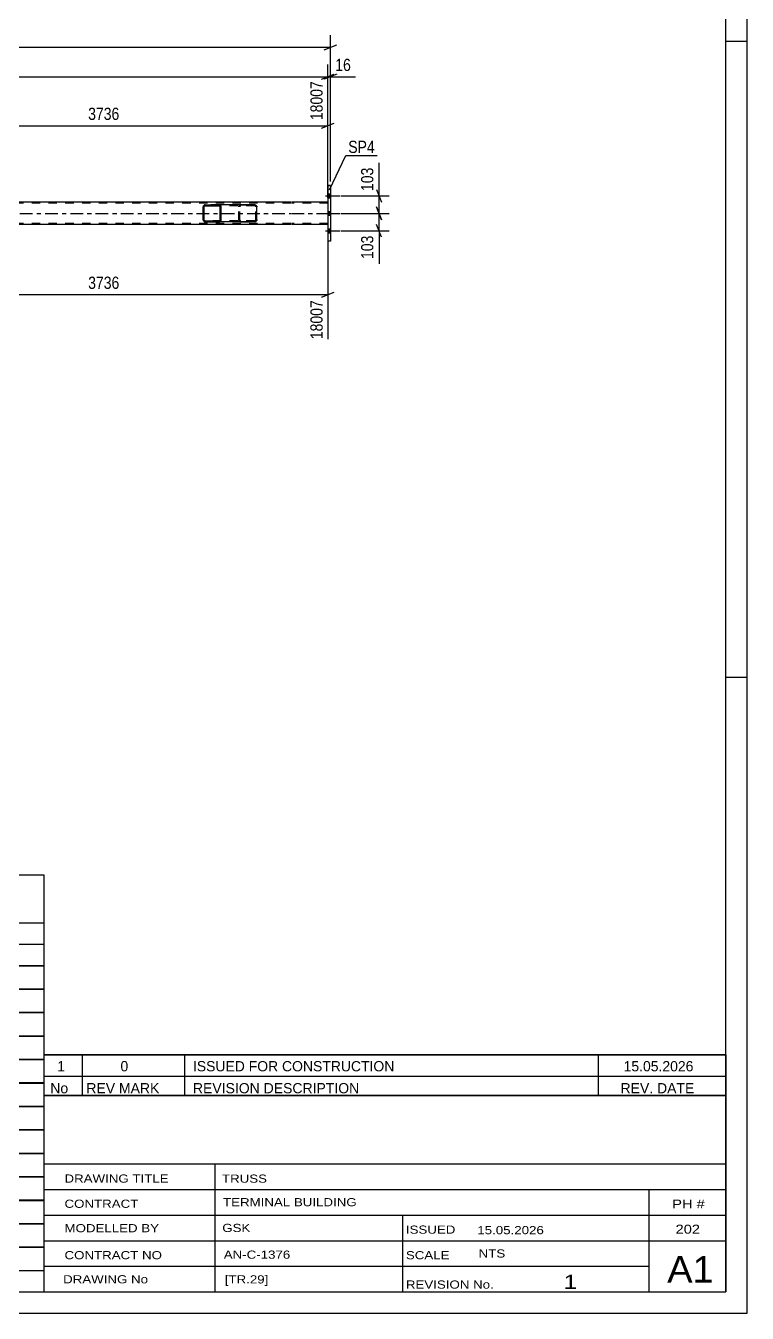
# Model space of a CAD drawing. Header units: millimetres. Extents: x 0 to 841, y 0 to 594.
# Drawn here: x 671.8 to 841, y 0 to 301.7 of the extents above; entities that cross this region are included whole.
import ezdxf

# ---------------------------------------------------------------- set-up
doc = ezdxf.new("R2010")
doc.units = ezdxf.units.MM
doc.linetypes.add('DXK_LINE_DOT2', pattern=[3.9198, 1.9599, -1.9599])
doc.linetypes.add('DXK_LINE_DOT3', pattern=[5.9187, 2.979, -0.9799, 0.9799, -0.9799])
doc.styles.add('Arial Narrow', font='ARIALN.TTF', dxfattribs={"height": 0.2})

# ---------------------------------------------------------------- blocks, each defined once
blk = doc.blocks.new('Unknown-405118308-32323')
at = {"color": 7, "linetype": 'Continuous'}
for p, q in [((676, 51.05), (676, 5)), ((676, 51.05), (836, 51.05)), ((836, 51), (836, 5)), ((676, 35), (836, 35)), ((716.14, 35), (716.14, 5)), ((676, 29), (836, 29)), ((818, 5.05), (818, 29.05)), ((676, 23), (836, 23)), ((760.14, 23), (760.14, 5)), ((676, 17), (836, 17)), ((676, 11), (818, 11)), ((676, 5), (836, 5))]:
    blk.add_line(p, q, dxfattribs=at)
at = {"color": 7, "style": 'Arial Narrow'}
for s, height, width, p in [('DRAWING TITLE', 1.9089, 1.425378, (680.88, 30.61)), ('TRUSS', 1.909, 1.425378, (717.81, 30.59)), ('CONTRACT', 1.909, 1.425378, (680.88, 24.71)), ('TERMINAL BUILDING', 1.9089, 1.425378, (718.06, 25.07)), ('MODELLED BY', 1.9089, 1.425378, (680.88, 18.98)), ('GSK', 1.909, 1.425378, (717.88, 19.04)), ('ISSUED', 1.909, 1.425378, (760.94, 18.64)), ('15.05.2026', 1.909, 1.425378, (777.69, 18.52)), ('CONTRACT NO', 1.9089, 1.425378, (680.88, 12.66)), ('AN-C-1376', 1.909, 1.425378, (718.23, 12.78)), ('SCALE', 1.909, 1.425378, (760.94, 12.65)), ('A1', 6.204, 1.25, (822.24, 7.2)), ('DRAWING No', 1.909, 1.425378, (680.56, 7)), ('[TR.29]', 1.909, 1.425378, (718.46, 6.99)), ('REVISION No.', 1.9089, 1.425378, (760.94, 5.77)), ('1', 3.34, 1.5, (797.91, 5.68))]:
    blk.add_text(s, height=height, dxfattribs=dict(at, width=width)).set_placement(p)
at = {"color": 7, "linetype": 'Continuous', "style": 'Arial Narrow'}
for s, height, width, p in [('PH #', 2.1, 1.42538, (823.4, 24.55)), ('202', 2.1, 1.42538, (824.19, 18.65)), ('NTS', 1.909, 1.425378, (778, 13.05))]:
    blk.add_text(s, height=height, dxfattribs=dict(at, width=width)).set_placement(p)
blk = doc.blocks.new('Unknown-405118308-1133')
at = {"color": 5, "linetype": 'Continuous'}
for p, q in [((841, 0), (841, 594)), ((836, 5), (836, 589)), ((841, 298), (836, 298)), ((841, 149), (836, 149)), ((5, 5), (836, 5)), ((0, 0), (841, 0))]:
    blk.add_line(p, q, dxfattribs=at)
blk = doc.blocks.new('Unknown-405118308-32324')
at = {"color": 7, "linetype": 'Continuous'}
for p, q in [((516, 102.75), (676, 102.75)), ((516, 91.5), (516, 102.75)), ((676, 102.75), (676, 91.5)), ((516, 91.5), (676, 91.5)), ((516, 91.5), (516, 86.5)), ((676, 91.5), (676, 86.5)), ((516, 86.5), (676, 86.5)), ((516, 86.5), (516, 81.5)), ((540, 86.5), (540, 81.5)), ((575.5, 86.5), (575.5, 81.5)), ((601.5, 86.5), (601.5, 81.5)), ((614.5, 86.5), (614.5, 81.5)), ((632, 86.5), (632, 81.5)), ((654, 86.5), (654, 81.5)), ((676, 86.5), (676, 81.5)), ((516, 81.5), (676, 81.5)), ((540, 81.5), (540, 76)), ((575.5, 81.5), (575.5, 76)), ((601.5, 81.5), (601.5, 76)), ((614.5, 81.5), (614.5, 76)), ((632, 81.5), (632, 76)), ((654, 81.5), (654, 76)), ((516, 81.45), (516, 76.05)), ((516, 81.45), (676, 81.45)), ((676, 81.45), (676, 76.05)), ((516, 76.05), (676, 76.05)), ((516, 75.95), (516, 70.55)), ((516, 75.95), (676, 75.95)), ((540, 76), (540, 70.5)), ((575.5, 76), (575.5, 70.5)), ((601.5, 76), (601.5, 70.5)), ((614.5, 76), (614.5, 70.5)), ((632, 76), (632, 70.5)), ((654, 76), (654, 70.5)), ((676, 75.95), (676, 70.55)), ((516, 70.55), (676, 70.55)), ((516, 70.45), (516, 65.05)), ((516, 70.45), (676, 70.45)), ((540, 70.5), (540, 65)), ((575.5, 70.5), (575.5, 65)), ((601.5, 70.5), (601.5, 65)), ((614.5, 70.5), (614.5, 65)), ((632, 70.5), (632, 65)), ((654, 70.5), (654, 65)), ((676, 70.45), (676, 65.05)), ((516, 65.05), (676, 65.05)), ((516, 64.95), (516, 59.55)), ((516, 64.95), (676, 64.95)), ((540, 65), (540, 59.5)), ((575.5, 65), (575.5, 59.5)), ((601.5, 65), (601.5, 59.5)), ((614.5, 65), (614.5, 59.5)), ((632, 65), (632, 59.5)), ((654, 65), (654, 59.5)), ((676, 64.95), (676, 59.55)), ((516, 59.55), (676, 59.55)), ((516, 59.45), (516, 54.05)), ((516, 59.45), (676, 59.45)), ((540, 59.5), (540, 54)), ((575.5, 59.5), (575.5, 54)), ((601.5, 59.5), (601.5, 54)), ((614.5, 59.5), (614.5, 54)), ((632, 59.5), (632, 54)), ((654, 59.5), (654, 54)), ((676, 59.45), (676, 54.05)), ((516, 54.05), (676, 54.05)), ((516, 53.95), (516, 48.55)), ((516, 53.95), (676, 53.95)), ((540, 54), (540, 48.5)), ((575.5, 54), (575.5, 48.5)), ((601.5, 54), (601.5, 48.5)), ((614.5, 54), (614.5, 48.5)), ((632, 54), (632, 48.5)), ((654, 54), (654, 48.5)), ((676, 53.95), (676, 48.55)), ((516, 48.55), (676, 48.55)), ((516, 48.45), (516, 43.05)), ((516, 48.45), (676, 48.45)), ((540, 48.5), (540, 43)), ((575.5, 48.5), (575.5, 43)), ((601.5, 48.5), (601.5, 43)), ((614.5, 48.5), (614.5, 43)), ((632, 48.5), (632, 43)), ((654, 48.5), (654, 43)), ((676, 48.45), (676, 43.05)), ((516, 43.05), (676, 43.05)), ((516, 42.95), (516, 37.55)), ((516, 42.95), (676, 42.95)), ((540, 43), (540, 37.5)), ((575.5, 43), (575.5, 37.5)), ((601.5, 43), (601.5, 37.5)), ((614.5, 43), (614.5, 37.5)), ((632, 43), (632, 37.5)), ((654, 43), (654, 37.5)), ((676, 42.95), (676, 37.55)), ((516, 37.55), (676, 37.55)), ((516, 37.45), (516, 32.05)), ((516, 37.45), (676, 37.45)), ((540, 37.5), (540, 32)), ((575.5, 37.5), (575.5, 32)), ((601.5, 37.5), (601.5, 32)), ((614.5, 37.5), (614.5, 32)), ((632, 37.5), (632, 32)), ((654, 37.5), (654, 32)), ((676, 37.45), (676, 32.05)), ((516, 32.05), (676, 32.05)), ((516, 31.95), (516, 26.55)), ((516, 31.95), (676, 31.95)), ((540, 32), (540, 26.5)), ((575.5, 32), (575.5, 26.5)), ((601.5, 32), (601.5, 26.5)), ((614.5, 32), (614.5, 26.5)), ((632, 32), (632, 26.5)), ((654, 32), (654, 26.5)), ((676, 31.95), (676, 26.55)), ((516, 26.55), (676, 26.55)), ((516, 26.45), (516, 21.05)), ((516, 26.45), (676, 26.45)), ((540, 26.5), (540, 21)), ((575.5, 26.5), (575.5, 21)), ((601.5, 26.5), (601.5, 21)), ((614.5, 26.5), (614.5, 21)), ((632, 26.5), (632, 21)), ((654, 26.5), (654, 21)), ((676, 26.45), (676, 21.05)), ((516, 21.05), (676, 21.05)), ((516, 20.95), (516, 15.55)), ((516, 20.95), (676, 20.95)), ((540, 21), (540, 15.5)), ((575.5, 21), (575.5, 15.5)), ((601.5, 21), (601.5, 15.5)), ((614.5, 21), (614.5, 15.5)), ((632, 21), (632, 15.5)), ((654, 21), (654, 15.5)), ((676, 20.95), (676, 15.55)), ((516, 15.55), (676, 15.55)), ((516, 15.45), (516, 10.05)), ((516, 15.45), (676, 15.45)), ((540, 15.5), (540, 10)), ((575.5, 15.5), (575.5, 10)), ((601.5, 15.5), (601.5, 10)), ((614.5, 15.5), (614.5, 10)), ((632, 15.5), (632, 10)), ((654, 15.5), (654, 10)), ((676, 15.45), (676, 10.05)), ((516, 10.05), (676, 10.05)), ((516, 10), (676, 10)), ((516, 10), (516, 5)), ((632, 10), (632, 5)), ((654, 10), (654, 5)), ((676, 10), (676, 5)), ((516, 5), (676, 5))]:
    blk.add_line(p, q, dxfattribs=at)
at = {"color": 7, "style": 'Arial Narrow'}
for s, height, width, p in [('GENERAL NOTES & WELD DETAILS :', 2.8633, 1.4, (517.15, 95.06)), ('REFER TYP DRAWING TYP-01', 1.9089, 1.6, (600.7, 95.16)), ("MATERIAL LIST FOR ASSEMBLY MK'D", 1.9089, 1.6, (517.15, 87.56)), ('TR29', 1.909, 1.794707, (611, 87.47)), ('1', 1.91, 1.794707, (638.08, 87.56)), ('No. Required', 1.9089, 1.6, (647.41, 87.56)), ('Mark', 1.909, 1.7, (517.34, 82.5)), ('Profile', 1.909, 1.7, (550.41, 82.5)), ('Material', 1.909, 1.7, (580.54, 82.56)), ('Length', 1.909, 1.7, (616, 82.56)), ('Weight', 1.909, 1.7, (658, 82.56)), ('No.', 1.909, 1.7, (605.5, 82.56)), ('Area', 1.909, 1.7, (638.5, 82.56))]:
    blk.add_text(s, height=height, dxfattribs=dict(at, width=width)).set_placement(p)
at = {"color": 7, "linetype": 'Continuous', "style": 'Arial Narrow'}
for s, height, width, p in [('M233', 1.909, 1.794707, (517.5, 77.06)), ('SHS100*6', 1.909, 1.794707, (542, 77.06)), ('E350', 1.909, 1.794707, (581.74, 77.06)), ('8', 1.91, 1.794707, (605.86, 77.06)), ('3261', 1.909, 1.794707, (618.58, 77.06)), ('1.3', 1.909, 1.794707, (642.32, 77.06)), ('456.9', 1.909, 1.794707, (658.96, 77.06)), ('BC120', 1.909, 1.794707, (517.5, 71.56)), ('SHS132*6', 1.909, 1.794707, (542, 71.56)), ('E350', 1.909, 1.794707, (581.74, 71.56)), ('1', 1.91, 1.794707, (605.86, 71.56)), ('18007', 1.909, 1.794707, (616.4, 71.56)), ('9.5', 1.909, 1.794707, (642.32, 71.56)), ('427.5', 1.909, 1.794707, (658.96, 71.56)), ('M230', 1.909, 1.794707, (517.5, 66.06)), ('SHS100*6', 1.909, 1.794707, (542, 66.06)), ('E350', 1.909, 1.794707, (581.74, 66.06)), ('7', 1.91, 1.794707, (605.86, 66.06)), ('3167', 1.909, 1.794707, (618.58, 66.06)), ('1.2', 1.909, 1.794707, (642.32, 66.06)), ('383.7', 1.909, 1.794707, (658.96, 66.06)), ('TR29', 1.909, 1.794707, (517.5, 60.56)), ('SHS100*6', 1.909, 1.794707, (542, 60.56)), ('E350', 1.909, 1.794707, (581.74, 60.56)), ('1', 1.91, 1.794707, (605.86, 60.56)), ('17875', 1.909, 1.794707, (616.4, 60.56)), ('7.2', 1.909, 1.794707, (642.32, 60.56)), ('316.6', 1.909, 1.794707, (658.96, 60.56)), ('SP12', 1.909, 1.794707, (517.5, 55.06)), ('PL20*380', 1.909, 1.794707, (542, 55.06)), ('E350', 1.909, 1.794707, (581.74, 55.06)), ('6', 1.91, 1.794707, (605.86, 55.06)), ('380', 1.909, 1.794707, (620.77, 55.06)), ('0.3', 1.909, 1.794707, (642.32, 55.06)), ('136.0', 1.909, 1.794707, (658.96, 55.06)), ('PL581', 1.909, 1.794707, (517.5, 49.56)), ('PL12*300', 1.909, 1.794707, (542, 49.56)), ('E350', 1.909, 1.794707, (581.74, 49.56)), ('14', 1.909, 1.794707, (604.76, 49.56)), ('310', 1.909, 1.794707, (620.77, 49.56)), ('0.2', 1.909, 1.794707, (642.32, 49.56)), ('122.6', 1.909, 1.794707, (658.96, 49.56)), ('SP4', 1.909, 1.794707, (517.5, 44.06)), ('PL16*325', 1.909, 1.794707, (542, 44.06)), ('E350', 1.909, 1.794707, (581.74, 44.06)), ('4', 1.91, 1.794707, (605.86, 44.06)), ('325', 1.909, 1.794707, (620.77, 44.06)), ('0.2', 1.909, 1.794707, (642.32, 44.06)), ('53.1', 1.909, 1.794707, (661.14, 44.06)), ('M1362', 1.909, 1.794707, (517.5, 38.56)), ('RHS100*100*6', 1.9089, 1.794707, (542, 38.56)), ('E350', 1.909, 1.794707, (581.74, 38.56)), ('14', 1.909, 1.794707, (604.76, 38.56)), ('196', 1.909, 1.794707, (620.77, 38.56)), ('0.1', 1.909, 1.794707, (642.32, 38.56)), ('48.6', 1.909, 1.794707, (661.14, 38.56)), ('TB29', 1.909, 1.794707, (517.5, 33.06)), ('RHS150*110*6', 1.9089, 1.794707, (542, 33.06)), ('E350', 1.909, 1.794707, (581.74, 33.06)), ('6', 1.91, 1.794707, (605.86, 33.06)), ('200', 1.909, 1.794707, (620.77, 33.06)), ('0.1', 1.909, 1.794707, (642.32, 33.06)), ('28.0', 1.909, 1.794707, (661.14, 33.06)), ('PL66', 1.909, 1.794707, (517.5, 27.56)), ('PL10*150', 1.909, 1.794707, (542, 27.56)), ('E350', 1.909, 1.794707, (581.74, 27.56)), ('6', 1.91, 1.794707, (605.86, 27.56)), ('170', 1.909, 1.794707, (620.77, 27.56)), ('0.1', 1.909, 1.794707, (642.32, 27.56)), ('12.0', 1.909, 1.794707, (661.14, 27.56)), ('ST16', 1.909, 1.794707, (517.5, 22.06)), ('PL8*100', 1.909, 1.794707, (542, 22.06)), ('E350', 1.909, 1.794707, (581.74, 22.06)), ('24', 1.909, 1.794707, (604.76, 22.06)), ('135', 1.909, 1.794707, (620.77, 22.06)), ('0.0', 1.909, 1.794707, (642.32, 22.06)), ('10.0', 1.909, 1.794707, (661.14, 22.06)), ('ST15', 1.909, 1.794707, (517.5, 16.56)), ('PL8*100', 1.909, 1.794707, (542, 16.56)), ('E350', 1.909, 1.794707, (581.74, 16.56)), ('24', 1.909, 1.794707, (604.76, 16.56)), ('121', 1.909, 1.794707, (620.77, 16.56)), ('0.0', 1.909, 1.794707, (642.32, 16.56)), ('8.9', 1.909, 1.794707, (663.33, 16.56)), ('M1450', 1.909, 1.794707, (517.5, 11.06)), ('RHS100*100*6', 1.9089, 1.794707, (542, 11.06)), ('E350', 1.909, 1.794707, (581.74, 11.06)), ('1', 1.91, 1.794707, (605.86, 11.06)), ('220', 1.909, 1.794707, (620.77, 11.06)), ('0.1', 1.909, 1.794707, (642.32, 11.06)), ('3.9', 1.909, 1.794707, (663.33, 11.06)), ('Total', 1.909, 1.7, (618.33, 6.5)), ('44.3', 1.909, 1.794707, (639.64, 6.5)), ('2007.9', 1.909, 1.794707, (656.77, 6.5))]:
    blk.add_text(s, height=height, dxfattribs=dict(at, width=width)).set_placement(p)
blk = doc.blocks.new('Unknown-405118308-32326')
at = {"color": 7, "linetype": 'Continuous'}
for p, q in [((676, 60.55), (836, 60.55)), ((836, 60.55), (676, 60.55)), ((676, 60.55), (676, 55.55)), ((685, 60.55), (685, 55.55)), ((709, 60.55), (709, 55.55)), ((806, 60.55), (806, 55.55)), ((836, 60.55), (836, 55.55)), ((676, 55.55), (836, 55.55)), ((676, 55.55), (676, 51.05)), ((676, 55.55), (836, 55.55)), ((685, 55.55), (685, 51.05)), ((709, 55.55), (709, 51.05)), ((806, 55.55), (806, 51.05)), ((836, 55.55), (836, 51.05)), ((836, 51.05), (676, 51.05))]:
    blk.add_line(p, q, dxfattribs=at)
at = {"color": 7, "linetype": 'Continuous', "style": 'Arial Narrow'}
for s, height, width, p in [('1', 2.39, 1.196471, (679.16, 56.7)), ('0', 2.39, 1.196471, (694, 56.7)), ('ISSUED FOR CONSTRUCTION', 2.3861, 1.196471, (711, 56.7)), ('15.05.2026', 2.386, 1.196471, (812, 56.7)), ('No', 2.386, 1.2, (677.54, 51.55)), ('REV MARK', 2.386, 1.2, (686, 51.55)), ('REVISION DESCRIPTION', 2.3861, 1.2, (711, 51.55)), ('REV. DATE', 2.386, 1.2, (811.28, 51.55))]:
    blk.add_text(s, height=height, dxfattribs=dict(at, width=width)).set_placement(p)
blk = doc.blocks.new('Bolt-405118308-2439 - 2419')
at = {"linetype": 'Continuous'}
for points in [[(743.25, 261.42), (743.25, 262.3), (742.61, 262.3), (742.61, 261.42)], [(743.25, 261.42), (743.25, 262.3), (742.61, 262.3), (742.61, 261.42)], [(743.25, 261.42), (743.25, 262.3), (742.61, 262.3), (742.61, 261.42)], [(743.25, 257.32), (743.25, 258.2), (742.61, 258.2), (742.61, 257.32)], [(743.25, 257.32), (743.25, 258.2), (742.61, 258.2), (742.61, 257.32)], [(743.25, 253.22), (743.25, 254.1), (742.61, 254.1), (742.61, 253.22)], [(743.25, 253.22), (743.25, 254.1), (742.61, 254.1), (742.61, 253.22)], [(743.25, 253.22), (743.25, 254.1), (742.61, 254.1), (742.61, 253.22)]]:
    blk.add_hatch(color=1, dxfattribs=at).paths.add_polyline_path(points)
at = {"color": 1, "linetype": 'Continuous'}
for p, q in [((742.09, 261.86), (745.41, 261.86)), ((742.09, 261.86), (745.41, 261.86)), ((742.09, 261.86), (745.41, 261.86)), ((742.61, 262.3), (743.25, 262.3)), ((742.61, 262.3), (743.25, 262.3)), ((742.61, 262.3), (743.25, 262.3)), ((742.61, 261.42), (743.25, 261.42)), ((742.61, 261.42), (743.25, 261.42)), ((742.61, 261.42), (743.25, 261.42)), ((742.09, 257.76), (745.41, 257.76)), ((742.09, 257.76), (745.41, 257.76)), ((742.61, 258.2), (743.25, 258.2)), ((742.61, 258.2), (743.25, 258.2)), ((742.61, 257.32), (743.25, 257.32)), ((742.61, 257.32), (743.25, 257.32)), ((742.09, 253.66), (745.41, 253.66)), ((742.09, 253.66), (745.41, 253.66)), ((742.09, 253.66), (745.41, 253.66)), ((742.61, 254.1), (743.25, 254.1)), ((742.61, 254.1), (743.25, 254.1)), ((742.61, 254.1), (743.25, 254.1)), ((742.61, 253.22), (743.25, 253.22)), ((742.61, 253.22), (743.25, 253.22)), ((742.61, 253.22), (743.25, 253.22))]:
    blk.add_line(p, q, dxfattribs=at)
blk = doc.blocks.new('Part-405118308-2491 - 2419')
at = {"color": 7, "linetype": 'DXK_LINE_DOT2'}
for p, q in [((733.99, 260.16), (66.71, 260.16)), ((742.61, 260.16), (734.09, 260.16)), ((742.61, 260.4), (742.61, 255.12)), ((733.99, 255.36), (66.71, 255.36)), ((742.61, 255.36), (734.09, 255.36))]:
    blk.add_line(p, q, dxfattribs=at)
at = {"color": 2, "linetype": 'Continuous'}
for p, q in [((733.99, 260.4), (642.75, 260.4)), ((742.61, 260.4), (734.09, 260.4)), ((733.99, 255.12), (642.75, 255.12)), ((742.61, 255.12), (734.09, 255.12))]:
    blk.add_line(p, q, dxfattribs=at)
at = {"color": 7, "linetype": 'DXK_LINE_DOT3'}
for p, q in [((66.71, 257.76), (733.99, 257.76)), ((734.09, 257.76), (742.61, 257.76))]:
    blk.add_line(p, q, dxfattribs=at)
blk = doc.blocks.new('Part-405118308-2557 - 2419')
at = {"linetype": 'Continuous'}
h = blk.add_hatch(dxfattribs=at)
h.set_pattern_fill('', scale=0.7, style=0, pattern_type=0)
h.set_pattern_definition([(45, (717.6062, 259.4683), (-1.57154, 1.57154), [])])
h.paths.add_polyline_path([(717.65, 259.28), (717.61, 259.47), (717.5, 259.62), (717.33, 259.73), (717.13, 259.76), (713.9, 259.76), (713.7, 259.73), (713.54, 259.62), (713.43, 259.47), (713.39, 259.28), (713.39, 256.24), (713.43, 256.06), (713.54, 255.91), (713.7, 255.8), (713.9, 255.76), (717.13, 255.76), (717.33, 255.8), (717.5, 255.91), (717.61, 256.06), (717.65, 256.24)])
h.paths.add_polyline_path([(717.37, 256.15), (717.31, 256.07), (717.23, 256.02), (717.13, 256), (713.9, 256), (713.8, 256.02), (713.72, 256.07), (713.66, 256.15), (713.64, 256.24), (713.64, 259.28), (713.66, 259.38), (713.72, 259.45), (713.8, 259.51), (713.9, 259.52), (717.13, 259.52), (717.23, 259.51), (717.31, 259.45), (717.37, 259.38), (717.39, 259.28), (717.39, 256.24)])
at = {"color": 2, "linetype": 'Continuous'}
for p, q in [((713.9, 259.76), (713.7, 259.73)), ((713.72, 259.45), (713.8, 259.51)), ((713.8, 259.51), (713.9, 259.52)), ((713.9, 259.76), (717.13, 259.76)), ((713.9, 259.52), (717.13, 259.52)), ((725.48, 259.76), (717.13, 259.76)), ((717.33, 259.73), (717.13, 259.76)), ((717.13, 259.52), (717.23, 259.51)), ((717.23, 259.51), (717.31, 259.45)), ((725.48, 259.76), (725.68, 259.73)), ((713.43, 259.47), (713.39, 259.28)), ((713.39, 256.24), (713.39, 259.28)), ((713.64, 259.28), (713.66, 259.38)), ((713.64, 256.24), (713.64, 259.28)), ((713.66, 259.38), (713.72, 259.45)), ((717.31, 259.45), (717.37, 259.38)), ((717.37, 259.38), (717.39, 259.28)), ((717.39, 256.24), (717.39, 259.28)), ((717.65, 259.28), (717.61, 259.47)), ((717.65, 256.24), (717.65, 259.28)), ((725.96, 259.47), (725.99, 259.28)), ((725.99, 256.24), (725.99, 259.28)), ((713.39, 256.24), (713.43, 256.06)), ((713.66, 256.15), (713.64, 256.24)), ((713.72, 256.07), (713.66, 256.15)), ((713.7, 255.8), (713.9, 255.76)), ((713.8, 256.02), (713.72, 256.07)), ((713.9, 256), (713.8, 256.02)), ((713.9, 256), (717.13, 256)), ((713.9, 255.76), (717.13, 255.76)), ((717.23, 256.02), (717.13, 256)), ((717.13, 255.76), (717.33, 255.8)), ((725.48, 255.76), (717.13, 255.76)), ((717.31, 256.07), (717.23, 256.02)), ((717.37, 256.15), (717.31, 256.07)), ((717.39, 256.24), (717.37, 256.15)), ((717.61, 256.06), (717.65, 256.24)), ((725.68, 255.8), (725.48, 255.76)), ((725.99, 256.24), (725.96, 256.06))]:
    blk.add_line(p, q, dxfattribs=at)
at = {"color": 7, "linetype": 'DXK_LINE_DOT2'}
for p, q in [((717.13, 259.76), (713.9, 259.76)), ((725.48, 259.52), (713.9, 259.52)), ((722.05, 259.73), (722.25, 259.76)), ((722.15, 259.51), (722.07, 259.45)), ((722.25, 259.52), (722.15, 259.51)), ((722.25, 259.76), (725.48, 259.76)), ((725.58, 259.51), (725.48, 259.52)), ((725.66, 259.45), (725.58, 259.51)), ((721.74, 259.28), (721.78, 259.47)), ((721.74, 256.24), (721.74, 259.28)), ((722.01, 259.38), (721.99, 259.28)), ((721.99, 256.24), (721.99, 259.28)), ((722.07, 259.45), (722.01, 259.38)), ((725.72, 259.38), (725.66, 259.45)), ((725.74, 259.28), (725.72, 259.38)), ((725.74, 256.24), (725.74, 259.28)), ((725.48, 256), (713.9, 256)), ((717.13, 255.76), (713.9, 255.76)), ((721.78, 256.06), (721.74, 256.24)), ((721.99, 256.24), (722.01, 256.15)), ((722.01, 256.15), (722.07, 256.07)), ((722.25, 255.76), (722.05, 255.8)), ((722.07, 256.07), (722.09, 256.06)), ((722.09, 256.06), (722.15, 256.02)), ((722.15, 256.02), (722.25, 256)), ((722.25, 255.76), (725.48, 255.76)), ((725.48, 256), (725.58, 256.02)), ((725.58, 256.02), (725.66, 256.07)), ((725.66, 256.07), (725.72, 256.15)), ((725.72, 256.15), (725.74, 256.24))]:
    blk.add_line(p, q, dxfattribs=at)
at = {"color": 2, "linetype": 'Continuous'}
for centre, start, end in [((713.88, 259.26), 110.7584, 155.6801), ((717.15, 259.26), 24.32, 69.2417), ((725.5, 259.26), 24.32, 69.2417), ((713.88, 256.27), 204.32, 249.2417), ((717.15, 256.27), 290.7584, 335.6801), ((725.5, 256.27), 290.7584, 335.6801)]:
    blk.add_arc(centre, 0.496, start, end, dxfattribs=at)
at = {"color": 7, "linetype": 'DXK_LINE_DOT2'}
for centre, start, end in [((722.23, 259.26), 110.7584, 155.6801), ((722.23, 256.27), 204.32, 249.2417)]:
    blk.add_arc(centre, 0.496, start, end, dxfattribs=at)
blk = doc.blocks.new('Part-405118308-2545 - 2419')
at = {"color": 2, "linetype": 'Continuous'}
for p, q in [((742.61, 264.26), (743.25, 264.26)), ((742.61, 264.26), (742.61, 264.26)), ((742.61, 264.26), (742.61, 251.26)), ((743.25, 264.26), (743.25, 264.26)), ((743.25, 264.26), (743.25, 251.26)), ((743.25, 251.26), (742.61, 251.26))]:
    blk.add_line(p, q, dxfattribs=at)
at = {"color": 7, "linetype": 'DXK_LINE_DOT2'}
for p, q in [((743.25, 264.26), (742.61, 264.26)), ((743.25, 251.26), (742.61, 251.26))]:
    blk.add_line(p, q, dxfattribs=at)
blk = doc.blocks.new('StraightDimension-405118308-11161 - 2419')
at = {"color": 7, "linetype": 'Continuous'}
for p, q in [((637.55, 269.8), (637.55, 288.74)), ((742.61, 261.4), (742.61, 288.74)), ((639.05, 278.9), (636.05, 277.7)), ((637.55, 278.3), (742.61, 278.3)), ((741.11, 277.7), (744.11, 278.9))]:
    blk.add_line(p, q, dxfattribs=at)
at = {"color": 0, "linetype": 'Continuous'}
blk.add_wipeout([(742.01, 289.34), (737.81, 289.34), (737.81, 279), (742.01, 279)], dxfattribs=at)
at = {"color": 0}
blk.add_wipeout([(694.34, 279.05), (694.34, 283.25), (685.83, 283.25), (685.83, 279.05)], dxfattribs=at)
at = {"color": 3, "linetype": 'Continuous', "style": 'Arial Narrow'}
blk.add_text('18007', height=2.863, rotation=90.0002, dxfattribs=at).set_placement((741.41, 279.6))
at = {"color": 3, "style": 'Arial Narrow'}
blk.add_text('3736', height=2.863, dxfattribs=at).set_placement((686.43, 279.65))
blk = doc.blocks.new('StraightDimension-405118308-2729 - 2419')
at = {"color": 7, "linetype": 'Continuous'}
for p, q in [((743.25, 265.26), (743.25, 299.52)), ((66.07, 296.67), (743.25, 296.67)), ((741.75, 296.07), (744.75, 297.27))]:
    blk.add_line(p, q, dxfattribs=at)
blk = doc.blocks.new('StraightDimension-405118308-31764 - 2419')
at = {"color": 7, "linetype": 'Continuous'}
for p, q in [((754.05, 263.36), (755.25, 260.36)), ((745.65, 261.86), (757.05, 261.86)), ((754.65, 257.76), (754.65, 261.86)), ((745.65, 257.76), (757.05, 257.76)), ((755.25, 256.26), (754.05, 259.26))]:
    blk.add_line(p, q, dxfattribs=at)
at = {"color": 0}
blk.add_wipeout([(753.9, 269.07), (749.7, 269.07), (749.7, 262.39), (753.9, 262.39)], dxfattribs=at)
at = {"color": 7, "linetype": 'Continuous'}
blk.add_line((754.65, 261.86), (754.65, 269.6), dxfattribs=at)
blk.add_line((754.65, 261.86), (754.65, 269.6), dxfattribs=at)
at = {"color": 3, "style": 'Arial Narrow'}
blk.add_text('103', height=2.863, rotation=90.0002, dxfattribs=at).set_placement((753.3, 262.99))
blk = doc.blocks.new('StraightDimension-405118308-2660 - 2419')
at = {"color": 7, "linetype": 'Continuous'}
for p, q in [((66.71, 289.77), (742.61, 289.77)), ((741.11, 289.17), (744.11, 290.37)), ((742.61, 265.26), (742.61, 292.62))]:
    blk.add_line(p, q, dxfattribs=at)
blk = doc.blocks.new('StraightDimension-405118308-2670 - 2419')
at = {"color": 7, "linetype": 'Continuous'}
for p, q in [((741.11, 289.17), (744.11, 290.37)), ((744.75, 290.37), (741.75, 289.17)), ((742.61, 265.26), (742.61, 292.62)), ((742.61, 289.77), (743.25, 289.77)), ((743.25, 265.26), (743.25, 292.62))]:
    blk.add_line(p, q, dxfattribs=at)
at = {"color": 0}
blk.add_wipeout([(748.64, 290.52), (748.64, 294.72), (743.78, 294.72), (743.78, 290.52)], dxfattribs=at)
at = {"color": 7, "linetype": 'Continuous'}
blk.add_line((743.25, 289.77), (749.16, 289.77), dxfattribs=at)
blk.add_line((743.25, 289.77), (749.16, 289.77), dxfattribs=at)
at = {"color": 3, "style": 'Arial Narrow'}
blk.add_text('16', height=2.863, dxfattribs=at).set_placement((744.38, 291.12))
blk = doc.blocks.new('StraightDimension-405118308-11104 - 2419')
at = {"color": 7, "linetype": 'Continuous'}
for p, q in [((742.61, 254.12), (742.61, 228.27)), ((637.55, 245.72), (637.55, 228.27)), ((639.05, 239.31), (636.05, 238.11)), ((637.55, 238.71), (742.61, 238.71)), ((741.11, 238.11), (744.11, 239.31))]:
    blk.add_line(p, q, dxfattribs=at)
at = {"color": 0}
blk.add_wipeout([(694.34, 239.46), (694.34, 243.66), (685.83, 243.66), (685.83, 239.46)], dxfattribs=at)
at = {"color": 0, "linetype": 'Continuous'}
blk.add_wipeout([(742.01, 238.01), (737.81, 238.01), (737.81, 227.67), (742.01, 227.67)], dxfattribs=at)
at = {"color": 3, "style": 'Arial Narrow'}
blk.add_text('3736', height=2.863, dxfattribs=at).set_placement((686.43, 240.06))
at = {"color": 3, "linetype": 'Continuous', "style": 'Arial Narrow'}
blk.add_text('18007', height=2.863, rotation=90.0002, dxfattribs=at).set_placement((741.41, 228.27))
blk = doc.blocks.new('StraightDimension-405118308-31765 - 2419')
at = {"color": 7, "linetype": 'Continuous'}
for p, q in [((745.65, 257.76), (757.05, 257.76)), ((754.05, 259.26), (755.25, 256.26)), ((754.65, 253.66), (754.65, 257.76)), ((745.65, 253.66), (757.05, 253.66)), ((755.25, 252.16), (754.05, 255.16))]:
    blk.add_line(p, q, dxfattribs=at)
at = {"color": 0}
blk.add_wipeout([(753.9, 253.14), (749.7, 253.14), (749.7, 246.46), (753.9, 246.46)], dxfattribs=at)
at = {"color": 7, "linetype": 'Continuous'}
blk.add_line((754.65, 253.66), (754.65, 245.93), dxfattribs=at)
blk.add_line((754.65, 253.66), (754.65, 245.93), dxfattribs=at)
at = {"color": 3, "style": 'Arial Narrow'}
blk.add_text('103', height=2.863, rotation=90.0002, dxfattribs=at).set_placement((753.3, 247.06))
blk = doc.blocks.new('Mark-405118308-2541 - 2419')
at = {"color": 0}
blk.add_wipeout([(753.64, 271.91), (753.64, 274.91), (747.43, 274.91), (747.43, 271.91)], dxfattribs=at)
blk.add_wipeout([(753.64, 271.91), (753.64, 274.91), (747.43, 274.91), (747.43, 271.91)], dxfattribs=at)
at = {"color": 30, "linetype": 'Continuous'}
for p, q in [((743.02, 263.3), (746.83, 271.31)), ((746.83, 271.31), (754.24, 271.31))]:
    blk.add_line(p, q, dxfattribs=at)
at = {"color": 3, "style": 'Arial Narrow'}
blk.add_text('SP4', height=2.863, dxfattribs=at).set_placement((747.43, 271.91))

msp = doc.modelspace()

# ---------------------------------------------------------------- block references
for name in ['Unknown-405118308-1133', 'Part-405118308-2545 - 2419', 'Part-405118308-2491 - 2419', 'Part-405118308-2557 - 2419', 'Bolt-405118308-2439 - 2419', 'Unknown-405118308-32324', 'Unknown-405118308-32326', 'Unknown-405118308-32323']:
    msp.add_blockref(name, (0, 0))

# ---------------------------------------------------------------- next in the draw order: block references
for name in ['StraightDimension-405118308-11161 - 2419', 'StraightDimension-405118308-11104 - 2419']:
    msp.add_blockref(name, (0, 0))

# ---------------------------------------------------------------- next in the draw order: block references
msp.add_blockref('StraightDimension-405118308-2729 - 2419', (0, 0))

# ---------------------------------------------------------------- next in the draw order: block references
for name in ['StraightDimension-405118308-2660 - 2419', 'StraightDimension-405118308-31764 - 2419']:
    msp.add_blockref(name, (0, 0))

# ---------------------------------------------------------------- next in the draw order: block references
for name in ['StraightDimension-405118308-2670 - 2419', 'StraightDimension-405118308-31765 - 2419']:
    msp.add_blockref(name, (0, 0))

# ---------------------------------------------------------------- next in the draw order: block references
msp.add_blockref('Mark-405118308-2541 - 2419', (0, 0))

doc.saveas('drawing.dxf')
